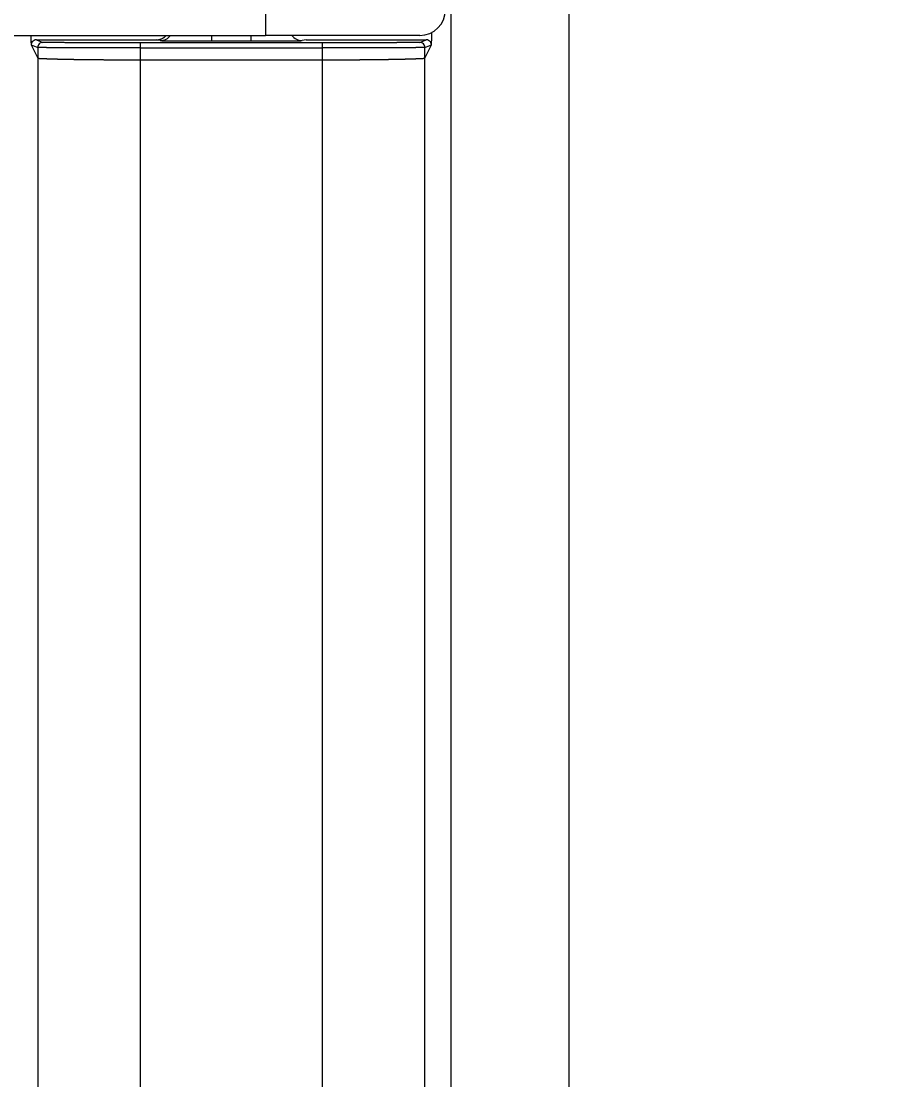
# Model space of a CAD drawing. Header units: millimetres. Extents: x 14183 to 14777, y -4239 to -3399.
# Drawn here: x 14376.5 to 14384.97, y -4013.82 to -4003.52 of the extents above; entities that cross this region are included whole.
import ezdxf

# ---------------------------------------------------------------- set-up
doc = ezdxf.new("R2010")
doc.units = ezdxf.units.MM
doc.header["$LTSCALE"] = 0.1
doc.layers.get('0').update_dxf_attribs({"lineweight": 15})
doc.layers.add('DIM', color=3, linetype='Continuous', lineweight=9)
doc.styles.add('ARIAL', font='arial.ttf')
doc.dimstyles.new('사본 ISO-25', dxfattribs={"dimtxt": 4, "dimasz": 3.5, "dimexe": 0.5, "dimexo": 0.625, "dimgap": 1.5, "dimtad": 1, "dimtih": 1, "dimtoh": 1, "dimdec": 1, "dimlfac": 4, "dimdsep": 46, "dimtxsty": 'ARIAL', "dimcen": 0, "dimclrd": 3, "dimclre": 3, "dimclrt": 3, "dimadec": 1, "dimazin": 0, "dimtfac": 1, "dimtdec": 1, "dimtmove": 0, "dimatfit": 3, "dimfxl": 1.25, "dimtfill": 1, "dimarcsym": 0})

# ---------------------------------------------------------------- blocks, each defined once
blk = doc.blocks.new('*D47')
at = {"layer": 'Defpoints', "color": 0, "transparency": 16777216}
for p in [(14421.268, -3911.146), (14376.631, -4145.343), (14472.579, -4145.343)]:
    blk.add_point(p, dxfattribs=at)
at = {"layer": 'DIM', "color": 3, "lineweight": -2, "transparency": 16777216}
for p, q in [((14421.893, -3911.146), (14473.079, -3911.146)), ((14472.579, -3914.646), (14472.579, -4024.702)), ((14472.579, -4141.843), (14472.579, -4031.787)), ((14377.256, -4145.343), (14473.079, -4145.343))]:
    blk.add_line(p, q, dxfattribs=at)
at = {"layer": 'DIM', "color": 3, "transparency": 16777216}
for points in [[(14471.996, -3914.646), (14473.163, -3914.646), (14472.579, -3911.146)], [(14471.996, -4141.843), (14473.163, -4141.843), (14472.579, -4145.343)]]:
    blk.add_solid(points, dxfattribs=at)
at = {"layer": 'DIM', "color": 3, "transparency": 16777216, "insert": (14472.579, -4028.244), "char_height": 4, "attachment_point": 5, "style": 'ARIAL', "bg_fill": 3, "box_fill_scale": 1.1, "bg_fill_color": 256, "bg_fill_true_color": 13158600, "bg_fill_transparency": 0}
blk.add_mtext('977.5', dxfattribs=at)

msp = doc.modelspace()

# ---------------------------------------------------------------- dimensions: what is measured, and where the dimension line sits
at = {"layer": 'DIM'}
dim = msp.add_linear_dim(base=(14472.579, -4145.343), p1=(14421.268, -3911.146), p2=(14376.631, -4145.343), angle=90, text='977.5', dimstyle='사본 ISO-25', override={"dimtad": 0}, dxfattribs=at)
dim.commit()
dim.dimension.update_dxf_attribs({"geometry": '*D47', "text_midpoint": (14472.579, -4028.244)})

# ---------------------------------------------------------------- next in the draw order: linework, layer by layer
at = {"linetype": 'Continuous', "lineweight": 13}
for p, q in [((14380.678, -3990.799), (14380.678, -4018.668)), ((14381.828, -4018.518), (14381.828, -3990.799)), ((14378.875, -4003.406), (14378.875, -4003.656)), ((14299.214, -4003.655), (14378.875, -4003.656)), ((14378.35, -4003.708), (14378.35, -4003.656)), ((14378.731, -4003.656), (14378.731, -4003.708)), ((14380.375, -4003.656), (14378.875, -4003.656)), ((14376.594, -4003.749), (14376.657, -4003.876)), ((14376.594, -4003.749), (14376.657, -4003.774)), ((14376.644, -4003.699), (14376.707, -4003.724)), ((14376.644, -4003.699), (14377.813, -4003.699)), ((14376.657, -4003.774), (14376.657, -4003.876)), ((14379.424, -4003.727), (14377.657, -4003.727)), ((14377.657, -4003.893), (14377.657, -4003.777)), ((14377.657, -4003.777), (14379.424, -4003.777)), ((14377.85, -4003.706), (14377.813, -4003.699)), ((14378.35, -4003.708), (14378.731, -4003.708)), ((14379.269, -4003.699), (14379.231, -4003.706)), ((14379.269, -4003.699), (14380.438, -4003.699)), ((14379.424, -4003.777), (14379.424, -4003.893)), ((14380.374, -4003.724), (14380.438, -4003.699)), ((14380.424, -4003.774), (14380.488, -4003.749)), ((14380.424, -4003.876), (14380.488, -4003.749)), ((14380.424, -4003.876), (14380.424, -4003.774)), ((14376.657, -4003.876), (14376.657, -4021.394)), ((14377.657, -4003.893), (14379.424, -4003.893)), ((14377.657, -4021.394), (14377.657, -4003.893)), ((14379.424, -4003.893), (14379.424, -4018.922)), ((14380.424, -4018.922), (14380.424, -4003.876))]:
    msp.add_line(p, q, dxfattribs=at)
msp.add_arc((14380.375, -4003.406), 0.25, 269.9991, 359.9991, dxfattribs=at)
for centre, major_axis, start_param, end_param in [((14377.85, -4003.581), (-0.024, -0.122), 0.197407, 1.127602), ((14379.231, -4003.581), (-0.024, 0.122), 2.014187, 2.944185)]:
    msp.add_ellipse(centre, major_axis=major_axis, ratio=0.999842, start_param=start_param, end_param=end_param, dxfattribs=at)
for points, knots in [([(14376.589, -4003.665), (14376.59, -4003.688), (14376.59, -4003.706), (14376.592, -4003.737), (14376.593, -4003.747), (14376.593, -4003.749)], [0, 0, 0, 0, 0.427221, 0.427221, 1, 1, 1, 1]), ([(14377.813, -4003.699), (14377.814, -4003.699), (14377.815, -4003.699), (14377.818, -4003.699), (14377.82, -4003.699), (14377.823, -4003.698), (14377.825, -4003.698), (14377.828, -4003.698), (14377.831, -4003.697), (14377.834, -4003.697), (14377.837, -4003.696), (14377.84, -4003.696), (14377.843, -4003.695), (14377.846, -4003.694), (14377.849, -4003.693), (14377.853, -4003.692), (14377.856, -4003.691), (14377.86, -4003.69), (14377.863, -4003.688), (14377.867, -4003.687), (14377.87, -4003.685), (14377.874, -4003.683), (14377.877, -4003.681), (14377.881, -4003.678), (14377.885, -4003.676), (14377.888, -4003.673), (14377.892, -4003.67), (14377.896, -4003.667), (14377.899, -4003.664), (14377.903, -4003.661), (14377.905, -4003.658), (14377.906, -4003.657), (14377.907, -4003.656)], [0, 0, 0, 0, 0.021593, 0.044023, 0.067297, 0.091427, 0.116419, 0.142285, 0.16903, 0.196664, 0.225194, 0.254629, 0.284976, 0.316244, 0.348443, 0.381584, 0.415677, 0.450738, 0.486775, 0.523784, 0.561753, 0.60067, 0.64052, 0.681282, 0.722938, 0.765464, 0.808838, 0.853034, 0.898028, 0.943799, 0.990324, 1, 1, 1, 1]), ([(14380.488, -4003.749), (14380.489, -4003.747), (14380.49, -4003.737), (14380.491, -4003.701), (14380.492, -4003.675), (14380.493, -4003.637), (14380.493, -4003.633), (14380.493, -4003.628)], [0, 0, 0, 0, 0.470948, 0.470948, 0.941897, 0.941897, 1, 1, 1, 1]), ([(14376.604, -4003.719), (14376.6, -4003.723), (14376.598, -4003.728), (14376.594, -4003.738), (14376.594, -4003.743), (14376.594, -4003.749)], [0, 0, 0, 0, 0.5, 0.5, 1, 1, 1, 1]), ([(14376.644, -4003.699), (14376.636, -4003.699), (14376.628, -4003.701), (14376.614, -4003.707), (14376.608, -4003.713), (14376.604, -4003.719)], [0, 0, 0, 0, 0.5, 0.5, 1, 1, 1, 1]), ([(14376.707, -4003.724), (14376.7, -4003.724), (14376.694, -4003.725), (14376.682, -4003.73), (14376.676, -4003.734), (14376.667, -4003.743), (14376.663, -4003.749), (14376.658, -4003.761), (14376.657, -4003.768), (14376.657, -4003.774)], [0, 0, 0, 0, 0.25, 0.25, 0.5, 0.5, 0.75, 0.75, 1, 1, 1, 1]), ([(14377.657, -4003.777), (14377.654, -4003.777), (14377.649, -4003.777), (14377.64, -4003.777), (14377.632, -4003.777), (14377.624, -4003.777), (14377.615, -4003.777), (14377.607, -4003.777), (14377.598, -4003.777), (14377.59, -4003.777), (14377.581, -4003.777), (14377.572, -4003.777), (14377.564, -4003.777), (14377.555, -4003.777), (14377.547, -4003.777), (14377.538, -4003.777), (14377.529, -4003.777), (14377.52, -4003.777), (14377.512, -4003.777), (14377.503, -4003.777), (14377.494, -4003.777), (14377.485, -4003.777), (14377.476, -4003.777), (14377.468, -4003.777), (14377.459, -4003.777), (14377.45, -4003.777), (14377.441, -4003.777), (14377.432, -4003.777), (14377.423, -4003.777), (14377.414, -4003.777), (14377.405, -4003.777), (14377.396, -4003.777), (14377.387, -4003.777), (14377.378, -4003.777), (14377.369, -4003.777), (14377.36, -4003.777), (14377.351, -4003.777), (14377.342, -4003.777), (14377.333, -4003.777), (14377.324, -4003.777), (14377.315, -4003.777), (14377.306, -4003.777), (14377.297, -4003.777), (14377.288, -4003.777), (14377.279, -4003.777), (14377.27, -4003.777), (14377.261, -4003.777), (14377.252, -4003.777), (14377.243, -4003.777), (14377.234, -4003.777), (14377.225, -4003.777), (14377.216, -4003.777), (14377.208, -4003.777), (14377.199, -4003.777), (14377.19, -4003.777), (14377.181, -4003.777), (14377.172, -4003.777), (14377.163, -4003.777), (14377.154, -4003.777), (14377.146, -4003.777), (14377.137, -4003.777), (14377.128, -4003.777), (14377.119, -4003.777), (14377.111, -4003.777), (14377.102, -4003.777), (14377.093, -4003.777), (14377.085, -4003.777), (14377.076, -4003.777), (14377.068, -4003.777), (14377.059, -4003.777), (14377.051, -4003.777), (14377.043, -4003.777), (14377.034, -4003.777), (14377.026, -4003.777), (14377.018, -4003.777), (14377.009, -4003.777), (14377.001, -4003.777), (14376.993, -4003.777), (14376.985, -4003.777), (14376.977, -4003.777), (14376.969, -4003.776), (14376.961, -4003.776), (14376.954, -4003.776), (14376.946, -4003.776), (14376.938, -4003.776), (14376.93, -4003.776), (14376.923, -4003.776), (14376.915, -4003.776), (14376.908, -4003.776), (14376.901, -4003.776), (14376.893, -4003.776), (14376.886, -4003.776), (14376.879, -4003.776), (14376.872, -4003.776), (14376.865, -4003.776), (14376.858, -4003.776), (14376.851, -4003.776), (14376.845, -4003.776), (14376.838, -4003.776), (14376.831, -4003.776), (14376.825, -4003.776), (14376.819, -4003.776), (14376.812, -4003.776), (14376.806, -4003.776), (14376.8, -4003.776), (14376.794, -4003.776), (14376.788, -4003.776), (14376.782, -4003.776), (14376.777, -4003.776), (14376.771, -4003.776), (14376.766, -4003.776), (14376.76, -4003.776), (14376.755, -4003.776), (14376.75, -4003.776), (14376.745, -4003.775), (14376.74, -4003.775), (14376.735, -4003.775), (14376.731, -4003.775), (14376.726, -4003.775), (14376.722, -4003.775), (14376.718, -4003.775), (14376.714, -4003.775), (14376.71, -4003.775), (14376.706, -4003.775), (14376.702, -4003.775), (14376.698, -4003.775), (14376.695, -4003.775), (14376.692, -4003.775), (14376.688, -4003.775), (14376.685, -4003.775), (14376.683, -4003.775), (14376.68, -4003.775), (14376.677, -4003.775), (14376.675, -4003.775), (14376.672, -4003.775), (14376.67, -4003.775), (14376.668, -4003.775), (14376.667, -4003.775), (14376.665, -4003.775), (14376.663, -4003.775), (14376.662, -4003.774), (14376.661, -4003.774), (14376.66, -4003.774), (14376.659, -4003.774), (14376.658, -4003.774), (14376.658, -4003.774), (14376.657, -4003.774), (14376.657, -4003.774), (14376.657, -4003.774)], [0, 0, 0, 0, 0.005326, 0.010674, 0.016043, 0.021432, 0.026843, 0.032274, 0.037727, 0.0432, 0.048695, 0.05421, 0.059747, 0.065304, 0.070883, 0.076482, 0.082103, 0.087744, 0.093407, 0.099091, 0.104795, 0.110521, 0.116267, 0.122035, 0.127824, 0.133633, 0.139464, 0.145315, 0.151188, 0.157082, 0.162996, 0.168932, 0.174888, 0.180866, 0.186865, 0.192884, 0.198925, 0.204987, 0.211069, 0.217173, 0.223298, 0.229443, 0.23561, 0.241798, 0.248006, 0.254236, 0.260487, 0.266758, 0.273051, 0.279365, 0.285699, 0.292055, 0.298432, 0.30483, 0.311248, 0.317688, 0.324149, 0.33063, 0.337133, 0.343657, 0.350202, 0.356767, 0.363354, 0.369962, 0.376591, 0.383241, 0.389911, 0.396603, 0.403316, 0.41005, 0.416804, 0.42358, 0.430377, 0.437195, 0.444034, 0.450893, 0.457774, 0.464676, 0.471599, 0.478543, 0.485508, 0.492493, 0.4995, 0.506528, 0.513577, 0.520647, 0.527738, 0.53485, 0.541982, 0.549136, 0.556311, 0.563507, 0.570724, 0.577962, 0.585221, 0.592501, 0.599802, 0.607124, 0.614466, 0.62183, 0.629215, 0.636621, 0.644048, 0.651496, 0.658965, 0.666455, 0.673966, 0.681498, 0.689051, 0.696625, 0.70422, 0.711836, 0.719473, 0.727131, 0.73481, 0.74251, 0.750231, 0.757973, 0.765736, 0.77352, 0.781325, 0.789151, 0.796998, 0.804866, 0.812755, 0.820665, 0.828596, 0.836548, 0.844521, 0.852515, 0.86053, 0.868566, 0.876623, 0.884701, 0.892801, 0.900921, 0.909062, 0.917224, 0.925407, 0.933611, 0.941836, 0.950082, 0.958349, 0.966637, 0.974947, 0.983277, 0.991628, 1, 1, 1, 1]), ([(14377.657, -4003.727), (14377.654, -4003.727), (14377.649, -4003.727), (14377.642, -4003.727), (14377.634, -4003.727), (14377.626, -4003.727), (14377.618, -4003.727), (14377.611, -4003.727), (14377.603, -4003.727), (14377.595, -4003.727), (14377.588, -4003.727), (14377.58, -4003.727), (14377.572, -4003.727), (14377.564, -4003.727), (14377.557, -4003.727), (14377.549, -4003.727), (14377.541, -4003.727), (14377.534, -4003.727), (14377.526, -4003.727), (14377.518, -4003.727), (14377.511, -4003.727), (14377.503, -4003.727), (14377.496, -4003.727), (14377.488, -4003.727), (14377.48, -4003.727), (14377.473, -4003.727), (14377.465, -4003.727), (14377.458, -4003.727), (14377.45, -4003.727), (14377.443, -4003.727), (14377.435, -4003.727), (14377.427, -4003.727), (14377.42, -4003.727), (14377.413, -4003.727), (14377.405, -4003.727), (14377.398, -4003.727), (14377.39, -4003.727), (14377.383, -4003.727), (14377.375, -4003.727), (14377.368, -4003.727), (14377.361, -4003.727), (14377.353, -4003.727), (14377.346, -4003.727), (14377.339, -4003.727), (14377.331, -4003.727), (14377.324, -4003.727), (14377.317, -4003.727), (14377.31, -4003.727), (14377.303, -4003.727), (14377.295, -4003.727), (14377.288, -4003.727), (14377.281, -4003.727), (14377.274, -4003.727), (14377.267, -4003.727), (14377.26, -4003.727), (14377.253, -4003.727), (14377.246, -4003.727), (14377.239, -4003.727), (14377.232, -4003.727), (14377.225, -4003.727), (14377.218, -4003.727), (14377.212, -4003.727), (14377.205, -4003.727), (14377.198, -4003.727), (14377.191, -4003.727), (14377.185, -4003.727), (14377.178, -4003.727), (14377.171, -4003.727), (14377.165, -4003.727), (14377.158, -4003.727), (14377.151, -4003.727), (14377.145, -4003.727), (14377.138, -4003.727), (14377.132, -4003.727), (14377.125, -4003.727), (14377.119, -4003.727), (14377.113, -4003.727), (14377.106, -4003.727), (14377.1, -4003.727), (14377.094, -4003.727), (14377.088, -4003.727), (14377.081, -4003.727), (14377.075, -4003.727), (14377.069, -4003.727), (14377.063, -4003.727), (14377.057, -4003.727), (14377.051, -4003.727), (14377.045, -4003.727), (14377.039, -4003.727), (14377.033, -4003.727), (14377.028, -4003.727), (14377.022, -4003.727), (14377.016, -4003.727), (14377.01, -4003.727), (14377.005, -4003.727), (14376.999, -4003.727), (14376.994, -4003.727), (14376.975, -4003.727), (14376.945, -4003.727), (14376.905, -4003.726), (14376.868, -4003.726), (14376.835, -4003.726), (14376.805, -4003.726), (14376.788, -4003.726), (14376.779, -4003.726), (14376.777, -4003.726), (14376.775, -4003.726), (14376.773, -4003.726), (14376.771, -4003.726), (14376.769, -4003.725), (14376.767, -4003.725), (14376.765, -4003.725), (14376.763, -4003.725), (14376.76, -4003.725), (14376.758, -4003.725), (14376.756, -4003.725), (14376.753, -4003.725), (14376.751, -4003.725), (14376.748, -4003.725), (14376.746, -4003.725), (14376.743, -4003.725), (14376.741, -4003.725), (14376.738, -4003.725), (14376.736, -4003.725), (14376.734, -4003.725), (14376.731, -4003.725), (14376.729, -4003.725), (14376.727, -4003.725), (14376.724, -4003.725), (14376.722, -4003.725), (14376.72, -4003.725), (14376.718, -4003.725), (14376.716, -4003.725), (14376.715, -4003.725), (14376.713, -4003.725), (14376.712, -4003.724), (14376.711, -4003.724), (14376.709, -4003.724), (14376.709, -4003.724), (14376.708, -4003.724), (14376.707, -4003.724), (14376.707, -4003.724), (14376.707, -4003.724)], [0, 0, 0, 0, 0.00521, 0.010419, 0.015629, 0.020839, 0.026048, 0.031257, 0.036467, 0.041676, 0.046885, 0.052094, 0.057303, 0.062512, 0.067721, 0.07293, 0.078139, 0.083348, 0.088556, 0.093765, 0.098973, 0.104182, 0.10939, 0.114599, 0.119807, 0.125016, 0.130224, 0.135432, 0.14064, 0.145848, 0.151056, 0.156264, 0.161473, 0.16668, 0.171888, 0.177096, 0.182304, 0.187512, 0.19272, 0.197928, 0.203135, 0.208343, 0.213551, 0.218759, 0.223966, 0.229174, 0.234382, 0.239589, 0.244797, 0.250004, 0.255212, 0.260419, 0.265627, 0.270835, 0.276042, 0.28125, 0.286457, 0.291665, 0.296872, 0.30208, 0.307287, 0.312495, 0.317702, 0.32291, 0.328117, 0.333325, 0.338532, 0.34374, 0.348947, 0.354155, 0.359363, 0.36457, 0.369778, 0.374986, 0.380193, 0.385401, 0.390609, 0.395816, 0.401024, 0.406232, 0.41144, 0.416647, 0.421855, 0.427063, 0.432271, 0.437479, 0.442687, 0.447895, 0.453103, 0.458311, 0.46352, 0.468728, 0.473936, 0.479144, 0.484353, 0.489561, 0.494769, 0.499978, 0.542143, 0.584292, 0.626419, 0.668524, 0.710601, 0.752649, 0.755551, 0.758648, 0.761939, 0.765426, 0.769107, 0.772984, 0.777055, 0.781322, 0.785784, 0.79044, 0.795292, 0.800338, 0.80558, 0.811016, 0.816648, 0.822474, 0.828496, 0.834712, 0.841124, 0.84773, 0.854531, 0.861528, 0.86872, 0.876106, 0.883688, 0.891464, 0.899436, 0.907603, 0.915964, 0.924521, 0.933273, 0.94222, 0.951362, 0.9607, 0.970232, 0.97996, 0.989882, 1, 1, 1, 1]), ([(14377.657, -4003.777), (14377.657, -4003.771), (14377.657, -4003.764), (14377.657, -4003.752), (14377.657, -4003.747), (14377.657, -4003.737), (14377.657, -4003.734), (14377.657, -4003.729), (14377.657, -4003.727), (14377.657, -4003.727)], [0, 0, 0, 0, 0.25, 0.25, 0.5, 0.5, 0.75, 0.75, 1, 1, 1, 1]), ([(14377.85, -4003.706), (14377.85, -4003.706), (14377.85, -4003.706), (14377.851, -4003.706), (14377.851, -4003.706), (14377.852, -4003.706), (14377.852, -4003.706), (14377.853, -4003.706), (14377.854, -4003.706), (14377.855, -4003.706), (14377.856, -4003.706), (14377.858, -4003.706), (14377.86, -4003.706), (14377.863, -4003.707), (14377.867, -4003.707), (14377.874, -4003.707), (14377.882, -4003.707), (14377.892, -4003.707), (14377.909, -4003.707), (14377.936, -4003.707), (14377.969, -4003.707), (14378, -4003.707), (14378.037, -4003.708), (14378.089, -4003.708), (14378.139, -4003.708), (14378.176, -4003.708), (14378.195, -4003.708), (14378.221, -4003.708), (14378.247, -4003.708), (14378.27, -4003.708), (14378.286, -4003.708), (14378.301, -4003.708), (14378.314, -4003.708), (14378.327, -4003.708), (14378.339, -4003.708), (14378.346, -4003.708), (14378.35, -4003.708)], [0, 0, 0, 0, 0.008219, 0.016892, 0.026015, 0.035586, 0.045602, 0.056062, 0.066964, 0.078305, 0.090084, 0.102299, 0.11495, 0.128036, 0.159161, 0.190154, 0.22104, 0.251839, 0.294318, 0.376751, 0.44909, 0.502642, 0.555306, 0.638339, 0.75203, 0.76865, 0.794499, 0.829657, 0.874272, 0.896488, 0.917303, 0.936707, 0.954692, 0.971244, 0.986352, 1, 1, 1, 1]), ([(14378.731, -4003.708), (14378.734, -4003.708), (14378.738, -4003.708), (14378.745, -4003.708), (14378.752, -4003.708), (14378.759, -4003.708), (14378.767, -4003.708), (14378.775, -4003.708), (14378.783, -4003.708), (14378.792, -4003.708), (14378.801, -4003.708), (14378.811, -4003.708), (14378.82, -4003.708), (14378.835, -4003.708), (14378.854, -4003.708), (14378.877, -4003.708), (14378.9, -4003.708), (14378.925, -4003.708), (14378.962, -4003.708), (14379.006, -4003.708), (14379.049, -4003.707), (14379.084, -4003.707), (14379.117, -4003.707), (14379.156, -4003.707), (14379.182, -4003.707), (14379.197, -4003.707), (14379.204, -4003.707), (14379.213, -4003.707), (14379.219, -4003.707), (14379.223, -4003.706), (14379.226, -4003.706), (14379.228, -4003.706), (14379.229, -4003.706), (14379.23, -4003.706), (14379.231, -4003.706), (14379.231, -4003.706), (14379.231, -4003.706)], [0, 0, 0, 0, 0.008218, 0.016889, 0.02601, 0.03558, 0.045596, 0.056056, 0.066957, 0.078298, 0.090077, 0.102293, 0.114945, 0.128032, 0.159156, 0.190149, 0.221033, 0.251832, 0.294348, 0.376741, 0.449062, 0.502632, 0.555244, 0.638278, 0.752022, 0.768578, 0.794406, 0.829586, 0.874267, 0.896481, 0.917294, 0.936698, 0.954683, 0.971237, 0.986348, 1, 1, 1, 1]), ([(14380.374, -4003.724), (14380.374, -4003.724), (14380.374, -4003.724), (14380.374, -4003.724), (14380.374, -4003.724), (14380.374, -4003.724), (14380.373, -4003.724), (14380.373, -4003.724), (14380.372, -4003.724), (14380.372, -4003.724), (14380.371, -4003.724), (14380.37, -4003.724), (14380.37, -4003.724), (14380.369, -4003.725), (14380.368, -4003.725), (14380.367, -4003.725), (14380.366, -4003.725), (14380.365, -4003.725), (14380.364, -4003.725), (14380.363, -4003.725), (14380.362, -4003.725), (14380.36, -4003.725), (14380.359, -4003.725), (14380.357, -4003.725), (14380.356, -4003.725), (14380.354, -4003.725), (14380.353, -4003.725), (14380.351, -4003.725), (14380.349, -4003.725), (14380.348, -4003.725), (14380.346, -4003.725), (14380.344, -4003.725), (14380.342, -4003.725), (14380.34, -4003.725), (14380.338, -4003.725), (14380.336, -4003.725), (14380.333, -4003.725), (14380.331, -4003.725), (14380.329, -4003.725), (14380.326, -4003.725), (14380.324, -4003.725), (14380.322, -4003.725), (14380.319, -4003.725), (14380.316, -4003.725), (14380.314, -4003.725), (14380.311, -4003.726), (14380.308, -4003.726), (14380.305, -4003.726), (14380.302, -4003.726), (14380.299, -4003.726), (14380.296, -4003.726), (14380.293, -4003.726), (14380.29, -4003.726), (14380.287, -4003.726), (14380.284, -4003.726), (14380.28, -4003.726), (14380.277, -4003.726), (14380.274, -4003.726), (14380.27, -4003.726), (14380.267, -4003.726), (14380.263, -4003.726), (14380.259, -4003.726), (14380.256, -4003.726), (14380.252, -4003.726), (14380.248, -4003.726), (14380.244, -4003.726), (14380.24, -4003.726), (14380.236, -4003.726), (14380.232, -4003.726), (14380.228, -4003.726), (14380.224, -4003.726), (14380.22, -4003.726), (14380.216, -4003.726), (14380.211, -4003.726), (14380.207, -4003.726), (14380.202, -4003.726), (14380.198, -4003.726), (14380.194, -4003.726), (14380.189, -4003.726), (14380.184, -4003.726), (14380.18, -4003.726), (14380.175, -4003.726), (14380.17, -4003.726), (14380.165, -4003.726), (14380.161, -4003.726), (14380.156, -4003.726), (14380.151, -4003.726), (14380.146, -4003.727), (14380.141, -4003.727), (14380.136, -4003.727), (14380.131, -4003.727), (14380.125, -4003.727), (14380.12, -4003.727), (14380.115, -4003.727), (14380.11, -4003.727), (14380.104, -4003.727), (14380.099, -4003.727), (14380.08, -4003.727), (14380.048, -4003.727), (14379.999, -4003.727), (14379.948, -4003.727), (14379.895, -4003.727), (14379.84, -4003.727), (14379.8, -4003.727), (14379.778, -4003.727), (14379.774, -4003.727), (14379.77, -4003.727), (14379.765, -4003.727), (14379.76, -4003.727), (14379.754, -4003.727), (14379.749, -4003.727), (14379.743, -4003.727), (14379.736, -4003.727), (14379.73, -4003.727), (14379.723, -4003.727), (14379.716, -4003.727), (14379.709, -4003.727), (14379.701, -4003.727), (14379.693, -4003.727), (14379.685, -4003.727), (14379.676, -4003.727), (14379.667, -4003.727), (14379.658, -4003.727), (14379.648, -4003.727), (14379.639, -4003.727), (14379.628, -4003.727), (14379.618, -4003.727), (14379.607, -4003.727), (14379.596, -4003.727), (14379.585, -4003.727), (14379.573, -4003.727), (14379.561, -4003.727), (14379.549, -4003.727), (14379.536, -4003.727), (14379.523, -4003.727), (14379.51, -4003.727), (14379.497, -4003.727), (14379.483, -4003.727), (14379.469, -4003.727), (14379.454, -4003.727), (14379.439, -4003.727), (14379.429, -4003.727), (14379.424, -4003.727)], [0, 0, 0, 0, 0.00521, 0.01042, 0.015629, 0.020839, 0.026049, 0.031258, 0.036467, 0.041677, 0.046886, 0.052095, 0.057304, 0.062514, 0.067723, 0.072931, 0.07814, 0.083349, 0.088558, 0.093767, 0.098975, 0.104184, 0.109392, 0.114601, 0.119809, 0.125018, 0.130226, 0.135434, 0.140643, 0.145851, 0.151059, 0.156267, 0.161475, 0.166683, 0.171891, 0.177099, 0.182307, 0.187515, 0.192723, 0.197931, 0.203139, 0.208346, 0.213554, 0.218762, 0.22397, 0.229177, 0.234385, 0.239593, 0.2448, 0.250008, 0.255215, 0.260423, 0.265631, 0.270838, 0.276046, 0.281253, 0.286461, 0.291668, 0.296876, 0.302083, 0.307291, 0.312499, 0.317706, 0.322914, 0.328121, 0.333329, 0.338536, 0.343744, 0.348951, 0.354159, 0.359367, 0.364574, 0.369782, 0.37499, 0.380197, 0.385405, 0.390613, 0.39582, 0.401028, 0.406236, 0.411444, 0.416651, 0.421859, 0.427067, 0.432275, 0.437483, 0.442691, 0.447899, 0.453107, 0.458315, 0.463524, 0.468732, 0.47394, 0.479148, 0.484357, 0.489565, 0.494773, 0.499982, 0.542145, 0.584291, 0.626419, 0.668523, 0.710602, 0.752653, 0.755533, 0.75861, 0.761882, 0.765351, 0.769016, 0.772877, 0.776934, 0.781188, 0.785637, 0.790283, 0.795125, 0.800163, 0.805397, 0.810827, 0.816453, 0.822275, 0.828294, 0.834509, 0.840919, 0.847526, 0.85433, 0.861329, 0.868524, 0.875916, 0.883504, 0.891288, 0.899268, 0.907444, 0.915816, 0.924385, 0.93315, 0.942111, 0.951269, 0.960622, 0.970172, 0.979919, 0.989861, 1, 1, 1, 1]), ([(14379.424, -4003.727), (14379.424, -4003.727), (14379.424, -4003.729), (14379.424, -4003.734), (14379.424, -4003.737), (14379.424, -4003.747), (14379.424, -4003.752), (14379.424, -4003.764), (14379.424, -4003.771), (14379.424, -4003.777)], [0, 0, 0, 0, 0.25, 0.25, 0.5, 0.5, 0.75, 0.75, 1, 1, 1, 1]), ([(14380.424, -4003.774), (14380.424, -4003.774), (14380.424, -4003.774), (14380.424, -4003.774), (14380.424, -4003.774), (14380.424, -4003.774), (14380.423, -4003.774), (14380.423, -4003.774), (14380.422, -4003.774), (14380.422, -4003.774), (14380.421, -4003.774), (14380.42, -4003.774), (14380.42, -4003.774), (14380.419, -4003.774), (14380.418, -4003.775), (14380.417, -4003.775), (14380.416, -4003.775), (14380.415, -4003.775), (14380.414, -4003.775), (14380.413, -4003.775), (14380.411, -4003.775), (14380.41, -4003.775), (14380.409, -4003.775), (14380.407, -4003.775), (14380.406, -4003.775), (14380.404, -4003.775), (14380.403, -4003.775), (14380.401, -4003.775), (14380.399, -4003.775), (14380.398, -4003.775), (14380.396, -4003.775), (14380.394, -4003.775), (14380.392, -4003.775), (14380.39, -4003.775), (14380.388, -4003.775), (14380.386, -4003.775), (14380.384, -4003.775), (14380.382, -4003.775), (14380.379, -4003.775), (14380.377, -4003.775), (14380.375, -4003.775), (14380.372, -4003.775), (14380.37, -4003.775), (14380.367, -4003.775), (14380.365, -4003.775), (14380.362, -4003.775), (14380.36, -4003.775), (14380.357, -4003.775), (14380.354, -4003.775), (14380.351, -4003.775), (14380.348, -4003.775), (14380.346, -4003.775), (14380.343, -4003.775), (14380.34, -4003.775), (14380.337, -4003.775), (14380.334, -4003.775), (14380.33, -4003.776), (14380.327, -4003.776), (14380.324, -4003.776), (14380.321, -4003.776), (14380.317, -4003.776), (14380.314, -4003.776), (14380.311, -4003.776), (14380.307, -4003.776), (14380.304, -4003.776), (14380.3, -4003.776), (14380.297, -4003.776), (14380.293, -4003.776), (14380.29, -4003.776), (14380.286, -4003.776), (14380.282, -4003.776), (14380.278, -4003.776), (14380.275, -4003.776), (14380.271, -4003.776), (14380.267, -4003.776), (14380.263, -4003.776), (14380.259, -4003.776), (14380.255, -4003.776), (14380.251, -4003.776), (14380.247, -4003.776), (14380.243, -4003.776), (14380.239, -4003.776), (14380.235, -4003.776), (14380.231, -4003.776), (14380.226, -4003.776), (14380.222, -4003.776), (14380.218, -4003.776), (14380.213, -4003.776), (14380.209, -4003.776), (14380.205, -4003.776), (14380.2, -4003.776), (14380.196, -4003.776), (14380.191, -4003.776), (14380.187, -4003.776), (14380.182, -4003.776), (14380.178, -4003.776), (14380.173, -4003.776), (14380.169, -4003.776), (14380.164, -4003.776), (14380.159, -4003.776), (14380.155, -4003.776), (14380.15, -4003.776), (14380.145, -4003.776), (14380.14, -4003.776), (14380.136, -4003.776), (14380.131, -4003.776), (14380.126, -4003.776), (14380.121, -4003.776), (14380.116, -4003.776), (14380.111, -4003.776), (14380.106, -4003.777), (14380.102, -4003.777), (14380.097, -4003.777), (14380.092, -4003.777), (14380.087, -4003.777), (14380.081, -4003.777), (14380.076, -4003.777), (14380.071, -4003.777), (14380.066, -4003.777), (14380.061, -4003.777), (14380.056, -4003.777), (14380.051, -4003.777), (14380.046, -4003.777), (14380.041, -4003.777), (14380.035, -4003.777), (14380.03, -4003.777), (14380.025, -4003.777), (14380.02, -4003.777), (14380.014, -4003.777), (14380.009, -4003.777), (14380.004, -4003.777), (14379.999, -4003.777), (14379.993, -4003.777), (14379.988, -4003.777), (14379.983, -4003.777), (14379.977, -4003.777), (14379.972, -4003.777), (14379.966, -4003.777), (14379.961, -4003.777), (14379.956, -4003.777), (14379.95, -4003.777), (14379.945, -4003.777), (14379.939, -4003.777), (14379.934, -4003.777), (14379.928, -4003.777), (14379.923, -4003.777), (14379.917, -4003.777), (14379.912, -4003.777), (14379.906, -4003.777), (14379.901, -4003.777), (14379.895, -4003.777), (14379.89, -4003.777), (14379.884, -4003.777), (14379.879, -4003.777), (14379.873, -4003.777), (14379.868, -4003.777), (14379.862, -4003.777), (14379.857, -4003.777), (14379.851, -4003.777), (14379.846, -4003.777), (14379.84, -4003.777), (14379.834, -4003.777), (14379.829, -4003.777), (14379.823, -4003.777), (14379.818, -4003.777), (14379.812, -4003.777), (14379.807, -4003.777), (14379.801, -4003.777), (14379.795, -4003.777), (14379.79, -4003.777), (14379.784, -4003.777), (14379.779, -4003.777), (14379.773, -4003.777), (14379.767, -4003.777), (14379.762, -4003.777), (14379.756, -4003.777), (14379.751, -4003.777), (14379.745, -4003.777), (14379.739, -4003.777), (14379.734, -4003.777), (14379.728, -4003.777), (14379.723, -4003.777), (14379.717, -4003.777), (14379.712, -4003.777), (14379.706, -4003.777), (14379.7, -4003.777), (14379.695, -4003.777), (14379.689, -4003.777), (14379.684, -4003.777), (14379.678, -4003.777), (14379.673, -4003.777), (14379.667, -4003.777), (14379.661, -4003.777), (14379.656, -4003.777), (14379.65, -4003.777), (14379.645, -4003.777), (14379.639, -4003.777), (14379.634, -4003.777), (14379.628, -4003.777), (14379.623, -4003.777), (14379.617, -4003.777), (14379.612, -4003.777), (14379.606, -4003.777), (14379.601, -4003.777), (14379.595, -4003.777), (14379.59, -4003.777), (14379.584, -4003.777), (14379.579, -4003.777), (14379.573, -4003.777), (14379.568, -4003.777), (14379.562, -4003.777), (14379.557, -4003.777), (14379.552, -4003.777), (14379.546, -4003.777), (14379.541, -4003.777), (14379.535, -4003.777), (14379.53, -4003.777), (14379.525, -4003.777), (14379.519, -4003.777), (14379.514, -4003.777), (14379.508, -4003.777), (14379.503, -4003.777), (14379.498, -4003.777), (14379.492, -4003.777), (14379.487, -4003.777), (14379.482, -4003.777), (14379.477, -4003.777), (14379.471, -4003.777), (14379.466, -4003.777), (14379.461, -4003.777), (14379.456, -4003.777), (14379.45, -4003.777), (14379.445, -4003.777), (14379.44, -4003.777), (14379.435, -4003.777), (14379.43, -4003.777), (14379.426, -4003.777), (14379.424, -4003.777)], [0, 0, 0, 0, 0.005204, 0.0104, 0.015587, 0.020767, 0.025938, 0.031102, 0.036257, 0.041404, 0.046543, 0.051674, 0.056797, 0.061912, 0.067018, 0.072117, 0.077207, 0.082289, 0.087364, 0.09243, 0.097488, 0.102537, 0.107579, 0.112613, 0.117638, 0.122656, 0.127665, 0.132666, 0.137659, 0.142644, 0.147621, 0.15259, 0.157551, 0.162503, 0.167448, 0.172384, 0.177312, 0.182232, 0.187144, 0.192048, 0.196944, 0.201832, 0.206711, 0.211583, 0.216446, 0.221302, 0.226149, 0.230988, 0.235819, 0.240642, 0.245456, 0.250263, 0.255061, 0.259852, 0.264634, 0.269408, 0.274174, 0.278932, 0.283682, 0.288424, 0.293158, 0.297883, 0.302601, 0.30731, 0.312011, 0.316704, 0.321389, 0.326066, 0.330735, 0.335396, 0.340048, 0.344693, 0.349329, 0.353958, 0.358578, 0.36319, 0.367794, 0.37239, 0.376977, 0.381557, 0.386128, 0.390692, 0.395247, 0.399794, 0.404333, 0.408864, 0.413387, 0.417902, 0.422409, 0.426907, 0.431398, 0.43588, 0.440354, 0.44482, 0.449278, 0.453728, 0.45817, 0.462604, 0.467029, 0.471447, 0.475856, 0.480257, 0.48465, 0.489035, 0.493412, 0.497781, 0.502142, 0.506494, 0.510839, 0.515175, 0.519504, 0.523824, 0.528136, 0.53244, 0.536736, 0.541023, 0.545303, 0.549575, 0.553838, 0.558093, 0.562341, 0.56658, 0.570811, 0.575034, 0.579248, 0.583455, 0.587654, 0.591844, 0.596026, 0.600201, 0.604367, 0.608525, 0.612675, 0.616817, 0.62095, 0.625076, 0.629193, 0.633303, 0.637404, 0.641497, 0.645582, 0.649659, 0.653728, 0.657789, 0.661841, 0.665886, 0.669922, 0.673951, 0.677971, 0.681983, 0.685987, 0.689983, 0.693971, 0.69795, 0.701922, 0.705885, 0.709841, 0.713788, 0.717727, 0.721658, 0.725581, 0.729496, 0.733402, 0.737301, 0.741191, 0.745074, 0.748948, 0.752814, 0.756672, 0.760522, 0.764364, 0.768198, 0.772023, 0.775841, 0.77965, 0.783452, 0.787245, 0.79103, 0.794807, 0.798576, 0.802337, 0.806089, 0.809834, 0.81357, 0.817299, 0.821019, 0.824731, 0.828435, 0.832131, 0.835819, 0.839498, 0.84317, 0.846833, 0.850489, 0.854136, 0.857775, 0.861406, 0.865029, 0.868644, 0.872251, 0.875849, 0.87944, 0.883022, 0.886597, 0.890163, 0.893721, 0.897271, 0.900813, 0.904346, 0.907872, 0.91139, 0.914899, 0.9184, 0.921894, 0.925379, 0.928856, 0.932325, 0.935785, 0.939238, 0.942683, 0.946119, 0.949547, 0.952968, 0.95638, 0.959784, 0.96318, 0.966568, 0.969947, 0.973319, 0.976682, 0.980038, 0.983385, 0.986724, 0.990055, 0.993378, 0.996693, 1, 1, 1, 1]), ([(14380.425, -4003.774), (14380.425, -4003.768), (14380.423, -4003.761), (14380.418, -4003.749), (14380.415, -4003.743), (14380.405, -4003.734), (14380.4, -4003.73), (14380.387, -4003.725), (14380.381, -4003.724), (14380.374, -4003.724)], [0, 0, 0, 0, 0.25, 0.25, 0.5, 0.5, 0.75, 0.75, 1, 1, 1, 1]), ([(14380.478, -4003.719), (14380.473, -4003.713), (14380.467, -4003.707), (14380.453, -4003.701), (14380.446, -4003.699), (14380.438, -4003.699)], [0, 0, 0, 0, 0.5, 0.5, 1, 1, 1, 1]), ([(14380.488, -4003.749), (14380.488, -4003.743), (14380.487, -4003.738), (14380.484, -4003.728), (14380.481, -4003.723), (14380.478, -4003.719)], [0, 0, 0, 0, 0.5, 0.5, 1, 1, 1, 1]), ([(14376.657, -4003.876), (14376.657, -4003.876), (14376.657, -4003.876), (14376.657, -4003.876), (14376.658, -4003.876), (14376.658, -4003.876), (14376.658, -4003.877), (14376.659, -4003.877), (14376.659, -4003.877), (14376.66, -4003.877), (14376.66, -4003.877), (14376.661, -4003.877), (14376.662, -4003.877), (14376.662, -4003.877), (14376.663, -4003.878), (14376.664, -4003.878), (14376.665, -4003.878), (14376.666, -4003.878), (14376.667, -4003.878), (14376.668, -4003.878), (14376.669, -4003.878), (14376.671, -4003.878), (14376.672, -4003.879), (14376.673, -4003.879), (14376.675, -4003.879), (14376.676, -4003.879), (14376.678, -4003.879), (14376.679, -4003.879), (14376.681, -4003.879), (14376.682, -4003.879), (14376.684, -4003.88), (14376.686, -4003.88), (14376.687, -4003.88), (14376.689, -4003.88), (14376.691, -4003.88), (14376.693, -4003.88), (14376.695, -4003.88), (14376.697, -4003.88), (14376.699, -4003.88), (14376.701, -4003.881), (14376.703, -4003.881), (14376.705, -4003.881), (14376.707, -4003.881), (14376.71, -4003.881), (14376.712, -4003.881), (14376.714, -4003.881), (14376.717, -4003.881), (14376.719, -4003.881), (14376.721, -4003.882), (14376.724, -4003.882), (14376.726, -4003.882), (14376.729, -4003.882), (14376.731, -4003.882), (14376.734, -4003.882), (14376.736, -4003.882), (14376.739, -4003.882), (14376.742, -4003.882), (14376.745, -4003.882), (14376.747, -4003.883), (14376.75, -4003.883), (14376.753, -4003.883), (14376.756, -4003.883), (14376.758, -4003.883), (14376.761, -4003.883), (14376.764, -4003.883), (14376.767, -4003.883), (14376.77, -4003.883), (14376.773, -4003.883), (14376.776, -4003.884), (14376.779, -4003.884), (14376.782, -4003.884), (14376.785, -4003.884), (14376.788, -4003.884), (14376.792, -4003.884), (14376.795, -4003.884), (14376.798, -4003.884), (14376.801, -4003.884), (14376.804, -4003.884), (14376.807, -4003.884), (14376.811, -4003.885), (14376.814, -4003.885), (14376.817, -4003.885), (14376.82, -4003.885), (14376.824, -4003.885), (14376.827, -4003.885), (14376.83, -4003.885), (14376.834, -4003.885), (14376.837, -4003.885), (14376.84, -4003.885), (14376.844, -4003.885), (14376.847, -4003.885), (14376.851, -4003.886), (14376.854, -4003.886), (14376.858, -4003.886), (14376.861, -4003.886), (14376.864, -4003.886), (14376.868, -4003.886), (14376.871, -4003.886), (14376.875, -4003.886), (14376.878, -4003.886), (14376.882, -4003.886), (14376.885, -4003.886), (14376.889, -4003.886), (14376.892, -4003.886), (14376.896, -4003.887), (14376.9, -4003.887), (14376.903, -4003.887), (14376.907, -4003.887), (14376.91, -4003.887), (14376.914, -4003.887), (14376.917, -4003.887), (14376.921, -4003.887), (14376.924, -4003.887), (14376.928, -4003.887), (14376.932, -4003.887), (14376.935, -4003.887), (14376.939, -4003.887), (14376.942, -4003.887), (14376.946, -4003.887), (14376.949, -4003.888), (14376.955, -4003.888), (14376.964, -4003.888), (14376.975, -4003.888), (14376.987, -4003.888), (14376.998, -4003.888), (14377.01, -4003.889), (14377.022, -4003.889), (14377.034, -4003.889), (14377.046, -4003.889), (14377.058, -4003.889), (14377.07, -4003.889), (14377.082, -4003.889), (14377.095, -4003.89), (14377.107, -4003.89), (14377.12, -4003.89), (14377.133, -4003.89), (14377.146, -4003.89), (14377.159, -4003.89), (14377.172, -4003.89), (14377.185, -4003.891), (14377.198, -4003.891), (14377.212, -4003.891), (14377.225, -4003.891), (14377.238, -4003.891), (14377.252, -4003.891), (14377.265, -4003.891), (14377.279, -4003.891), (14377.293, -4003.892), (14377.306, -4003.892), (14377.32, -4003.892), (14377.334, -4003.892), (14377.348, -4003.892), (14377.362, -4003.892), (14377.376, -4003.892), (14377.39, -4003.892), (14377.404, -4003.892), (14377.418, -4003.892), (14377.432, -4003.892), (14377.446, -4003.893), (14377.46, -4003.893), (14377.474, -4003.893), (14377.488, -4003.893), (14377.502, -4003.893), (14377.516, -4003.893), (14377.531, -4003.893), (14377.545, -4003.893), (14377.559, -4003.893), (14377.573, -4003.893), (14377.587, -4003.893), (14377.601, -4003.893), (14377.615, -4003.893), (14377.629, -4003.893), (14377.643, -4003.893), (14377.652, -4003.893), (14377.657, -4003.893)], [0, 0, 0, 0, 0.00517, 0.010323, 0.01546, 0.020581, 0.025685, 0.030773, 0.035844, 0.040899, 0.045937, 0.05096, 0.055965, 0.060955, 0.065928, 0.070884, 0.075824, 0.080748, 0.085655, 0.090546, 0.095421, 0.100279, 0.105121, 0.109946, 0.114755, 0.119547, 0.124324, 0.129083, 0.133827, 0.138554, 0.143264, 0.147958, 0.152636, 0.157297, 0.161942, 0.166571, 0.171183, 0.175778, 0.180358, 0.18492, 0.189467, 0.193997, 0.198511, 0.203008, 0.207489, 0.211953, 0.216401, 0.220833, 0.225248, 0.229647, 0.23403, 0.238396, 0.242745, 0.247079, 0.251395, 0.255696, 0.25998, 0.264247, 0.268499, 0.272734, 0.276952, 0.281154, 0.28534, 0.289509, 0.293662, 0.297798, 0.301918, 0.306022, 0.310109, 0.31418, 0.318234, 0.322272, 0.326294, 0.330299, 0.334288, 0.33826, 0.342216, 0.346156, 0.350079, 0.353986, 0.357876, 0.36175, 0.365608, 0.369449, 0.373274, 0.377082, 0.380874, 0.384649, 0.388409, 0.392151, 0.395878, 0.399588, 0.403281, 0.406958, 0.410619, 0.414263, 0.417891, 0.421503, 0.425098, 0.428677, 0.432239, 0.435785, 0.439315, 0.442828, 0.446324, 0.449805, 0.453269, 0.456716, 0.460147, 0.463562, 0.46696, 0.470342, 0.473708, 0.477057, 0.48039, 0.483706, 0.487006, 0.490289, 0.493556, 0.496807, 0.500041, 0.509964, 0.519868, 0.529753, 0.53962, 0.549467, 0.559296, 0.569106, 0.578896, 0.588669, 0.598422, 0.608156, 0.617872, 0.627569, 0.637247, 0.646906, 0.656546, 0.666168, 0.67577, 0.685354, 0.694919, 0.704465, 0.713992, 0.723501, 0.73299, 0.742461, 0.751913, 0.761346, 0.770761, 0.780156, 0.789533, 0.798891, 0.80823, 0.81755, 0.826851, 0.836134, 0.845397, 0.854642, 0.863868, 0.873075, 0.882264, 0.891433, 0.900584, 0.909716, 0.918829, 0.927923, 0.936999, 0.946055, 0.955093, 0.964112, 0.973112, 0.982094, 0.991056, 1, 1, 1, 1]), ([(14379.424, -4003.893), (14379.427, -4003.893), (14379.432, -4003.893), (14379.44, -4003.893), (14379.448, -4003.893), (14379.455, -4003.893), (14379.463, -4003.893), (14379.471, -4003.893), (14379.479, -4003.893), (14379.486, -4003.893), (14379.494, -4003.893), (14379.502, -4003.893), (14379.51, -4003.893), (14379.517, -4003.893), (14379.525, -4003.893), (14379.533, -4003.893), (14379.541, -4003.893), (14379.549, -4003.893), (14379.556, -4003.893), (14379.564, -4003.893), (14379.572, -4003.893), (14379.58, -4003.893), (14379.587, -4003.893), (14379.595, -4003.893), (14379.603, -4003.893), (14379.611, -4003.893), (14379.619, -4003.893), (14379.626, -4003.893), (14379.634, -4003.893), (14379.642, -4003.892), (14379.65, -4003.892), (14379.657, -4003.892), (14379.665, -4003.892), (14379.673, -4003.892), (14379.681, -4003.892), (14379.688, -4003.892), (14379.696, -4003.892), (14379.704, -4003.892), (14379.712, -4003.892), (14379.719, -4003.892), (14379.727, -4003.892), (14379.735, -4003.892), (14379.742, -4003.892), (14379.75, -4003.892), (14379.758, -4003.892), (14379.765, -4003.892), (14379.773, -4003.892), (14379.78, -4003.892), (14379.788, -4003.892), (14379.795, -4003.892), (14379.803, -4003.891), (14379.811, -4003.891), (14379.818, -4003.891), (14379.826, -4003.891), (14379.833, -4003.891), (14379.841, -4003.891), (14379.848, -4003.891), (14379.855, -4003.891), (14379.863, -4003.891), (14379.87, -4003.891), (14379.877, -4003.891), (14379.885, -4003.891), (14379.892, -4003.891), (14379.899, -4003.891), (14379.907, -4003.891), (14379.914, -4003.89), (14379.921, -4003.89), (14379.928, -4003.89), (14379.935, -4003.89), (14379.943, -4003.89), (14379.95, -4003.89), (14379.957, -4003.89), (14379.964, -4003.89), (14379.971, -4003.89), (14379.978, -4003.89), (14379.985, -4003.89), (14379.992, -4003.89), (14379.998, -4003.889), (14380.005, -4003.889), (14380.012, -4003.889), (14380.019, -4003.889), (14380.026, -4003.889), (14380.032, -4003.889), (14380.039, -4003.889), (14380.046, -4003.889), (14380.052, -4003.889), (14380.059, -4003.889), (14380.065, -4003.889), (14380.072, -4003.889), (14380.078, -4003.888), (14380.085, -4003.888), (14380.091, -4003.888), (14380.097, -4003.888), (14380.104, -4003.888), (14380.11, -4003.888), (14380.116, -4003.888), (14380.122, -4003.888), (14380.129, -4003.888), (14380.135, -4003.887), (14380.141, -4003.887), (14380.148, -4003.887), (14380.154, -4003.887), (14380.161, -4003.887), (14380.167, -4003.887), (14380.173, -4003.887), (14380.18, -4003.887), (14380.186, -4003.887), (14380.193, -4003.886), (14380.199, -4003.886), (14380.205, -4003.886), (14380.212, -4003.886), (14380.218, -4003.886), (14380.224, -4003.886), (14380.23, -4003.886), (14380.236, -4003.885), (14380.242, -4003.885), (14380.249, -4003.885), (14380.255, -4003.885), (14380.261, -4003.885), (14380.266, -4003.885), (14380.272, -4003.884), (14380.278, -4003.884), (14380.284, -4003.884), (14380.29, -4003.884), (14380.295, -4003.884), (14380.301, -4003.884), (14380.306, -4003.884), (14380.312, -4003.883), (14380.317, -4003.883), (14380.322, -4003.883), (14380.327, -4003.883), (14380.332, -4003.883), (14380.337, -4003.882), (14380.342, -4003.882), (14380.347, -4003.882), (14380.351, -4003.882), (14380.356, -4003.882), (14380.36, -4003.882), (14380.365, -4003.881), (14380.369, -4003.881), (14380.373, -4003.881), (14380.377, -4003.881), (14380.381, -4003.881), (14380.384, -4003.88), (14380.388, -4003.88), (14380.391, -4003.88), (14380.395, -4003.88), (14380.398, -4003.879), (14380.401, -4003.879), (14380.404, -4003.879), (14380.406, -4003.879), (14380.409, -4003.879), (14380.411, -4003.878), (14380.413, -4003.878), (14380.415, -4003.878), (14380.417, -4003.878), (14380.419, -4003.878), (14380.42, -4003.877), (14380.421, -4003.877), (14380.422, -4003.877), (14380.423, -4003.877), (14380.424, -4003.876), (14380.424, -4003.876), (14380.424, -4003.876), (14380.424, -4003.876)], [0, 0, 0, 0, 0.004935, 0.009876, 0.014823, 0.019775, 0.024734, 0.029698, 0.034667, 0.039643, 0.044624, 0.049611, 0.054603, 0.059602, 0.064606, 0.069616, 0.074631, 0.079653, 0.08468, 0.089712, 0.094751, 0.099795, 0.104845, 0.109901, 0.114963, 0.12003, 0.125103, 0.130182, 0.135266, 0.140356, 0.145452, 0.150554, 0.155661, 0.160774, 0.165893, 0.171018, 0.176148, 0.181285, 0.186426, 0.191574, 0.196727, 0.201886, 0.207051, 0.212222, 0.217398, 0.22258, 0.227768, 0.232962, 0.238161, 0.243366, 0.248577, 0.253793, 0.259016, 0.264244, 0.269477, 0.274717, 0.279962, 0.285213, 0.29047, 0.295732, 0.301, 0.306274, 0.311554, 0.316839, 0.322131, 0.327428, 0.33273, 0.338039, 0.343353, 0.348673, 0.353998, 0.35933, 0.364667, 0.37001, 0.375358, 0.380713, 0.386073, 0.391439, 0.39681, 0.402187, 0.407571, 0.412959, 0.418354, 0.423754, 0.42916, 0.434572, 0.43999, 0.445413, 0.450842, 0.456277, 0.461717, 0.467163, 0.472615, 0.478073, 0.483537, 0.489006, 0.494481, 0.499962, 0.505805, 0.511701, 0.517651, 0.523654, 0.52971, 0.53582, 0.541983, 0.548199, 0.554469, 0.560792, 0.567168, 0.573598, 0.580081, 0.586617, 0.593207, 0.59985, 0.606546, 0.613296, 0.620099, 0.626955, 0.633865, 0.640828, 0.647845, 0.654914, 0.662037, 0.669214, 0.676443, 0.683726, 0.691063, 0.698452, 0.705895, 0.713392, 0.720941, 0.728544, 0.736201, 0.74391, 0.751673, 0.75949, 0.767359, 0.775282, 0.783259, 0.791288, 0.799371, 0.807508, 0.815697, 0.82394, 0.832237, 0.840586, 0.848989, 0.857446, 0.865955, 0.874518, 0.883135, 0.891804, 0.900527, 0.909303, 0.918133, 0.927016, 0.935952, 0.944942, 0.953985, 0.963081, 0.972231, 0.981434, 0.99069, 1, 1, 1, 1])]:
    msp.add_open_spline(points, degree=3, knots=knots, dxfattribs=at)

doc.saveas('drawing.dxf')
